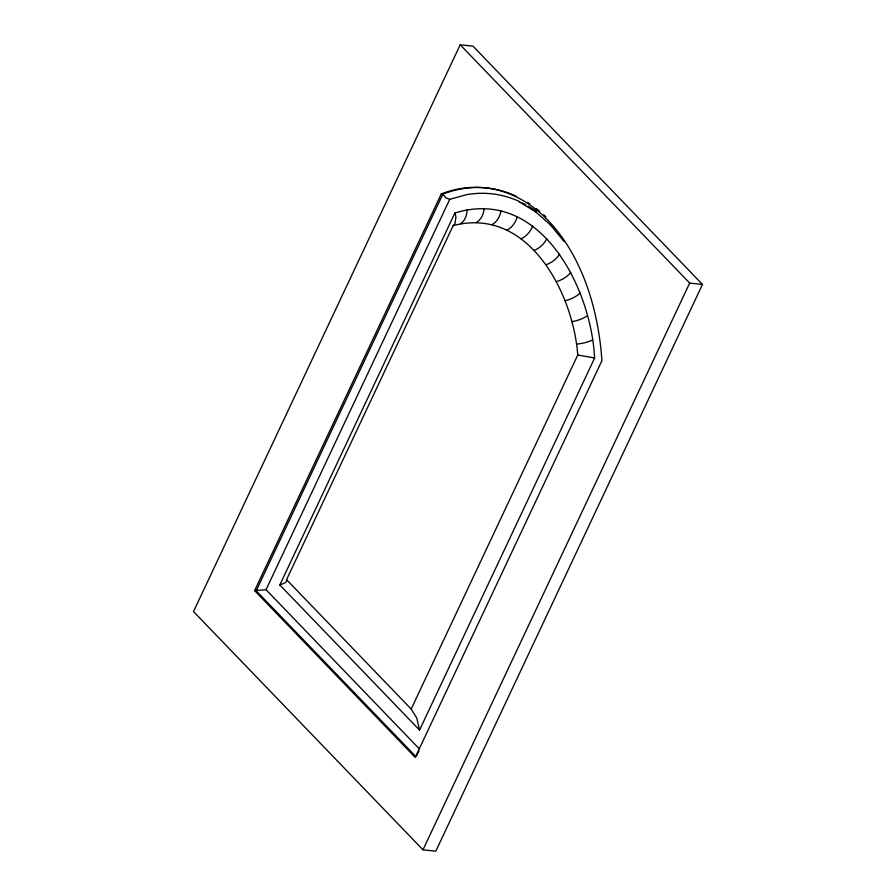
<?xml version="1.0" encoding="UTF-8"?>
<svg xmlns="http://www.w3.org/2000/svg" width="896" height="896" viewBox="0 0 896 896"><rect width="100%" height="100%" fill="white"/><g stroke="black" fill="none" stroke-linecap="round" stroke-linejoin="round"><path stroke-width="1.34" d="M416.954 755.53L417.133 754.589M417.379 753.715L419.014 751.274M460.208 44.8L193.514 611.554L422.979 849.822L435.792 851.2L702.486 284.446L473.021 46.178L460.208 44.8L689.674 283.08L702.486 284.446M441.291 193.894A216.63 139.182 -83.9 0 1 601.922 360.685L415.229 757.411L254.61 590.621L441.291 193.894L442.893 194.062A216.63 139.182 -83.9 0 1 515.939 196.101M442.893 194.062L256.211 590.789L415.867 756.582M419.362 748.899L266.045 589.702L449.736 199.338L466.872 194.611A211.366 135.811 -83.9 0 1 519.747 201.667M279.832 584.976L454.854 213.024C540.098 186.558 591.304 287.706 594.586 358.12L419.552 730.061L279.832 584.976C281.938 583.856 287.706 582.904 286.574 579.656L453.163 225.635L455.034 223.53L455.907 217A19.981 12.062 45.6 0 0 454.854 213.024M419.552 730.061L416.774 718.066L411.174 709.05L577.763 355.018C573.182 292.757 528.102 205.901 453.163 225.635M422.979 849.822L689.674 283.08M449.736 199.338L445.95 197.859L443.262 194.768M266.045 589.702L254.61 590.621M577.763 355.018L591.069 357.347A19.981 1.221 9.1 0 1 594.586 358.12M519.243 201.88L535.819 211.904M535.349 211.613L550.704 225.131M286.574 579.656L411.174 709.05M550.312 224.784L564.166 241.584M527.52 202.406A216.63 139.182 -83.9 0 1 529.76 203.862M536.346 208.589A216.63 139.182 -83.9 0 1 539.56 211.176M543.771 214.838A216.63 139.182 -83.9 0 1 545.832 216.765M522.189 202.843A211.366 135.811 -83.9 0 1 525.806 204.736M528.203 206.102A211.366 135.811 -83.9 0 1 536.402 211.434M467.029 209.664A16.867 12.712 80.2 0 1 460.51 223.619M484.142 208.488A16.867 12.914 -88 0 1 476.325 222.533M500.976 210.874A16.867 12.88 -76 0 1 491.893 224.728M517.227 216.754A16.867 12.6 -64.4 0 1 506.923 230.171M532.605 226.05A16.867 12.107 -53.6 0 1 521.136 238.762M546.829 238.582A16.867 11.379 -43.9 0 1 534.285 250.342M559.63 254.117A16.867 10.45 -35.3 0 1 546.123 264.712M570.797 272.373A16.867 9.341 -27.7 0 1 556.438 281.59M580.104 293.037A16.867 8.053 -21 0 1 565.04 300.686M587.384 315.706A16.867 6.608 -14.8 0 1 571.782 321.653M592.525 339.976A16.867 5.062 -9.2 0 1 576.531 344.098"/></g></svg>
